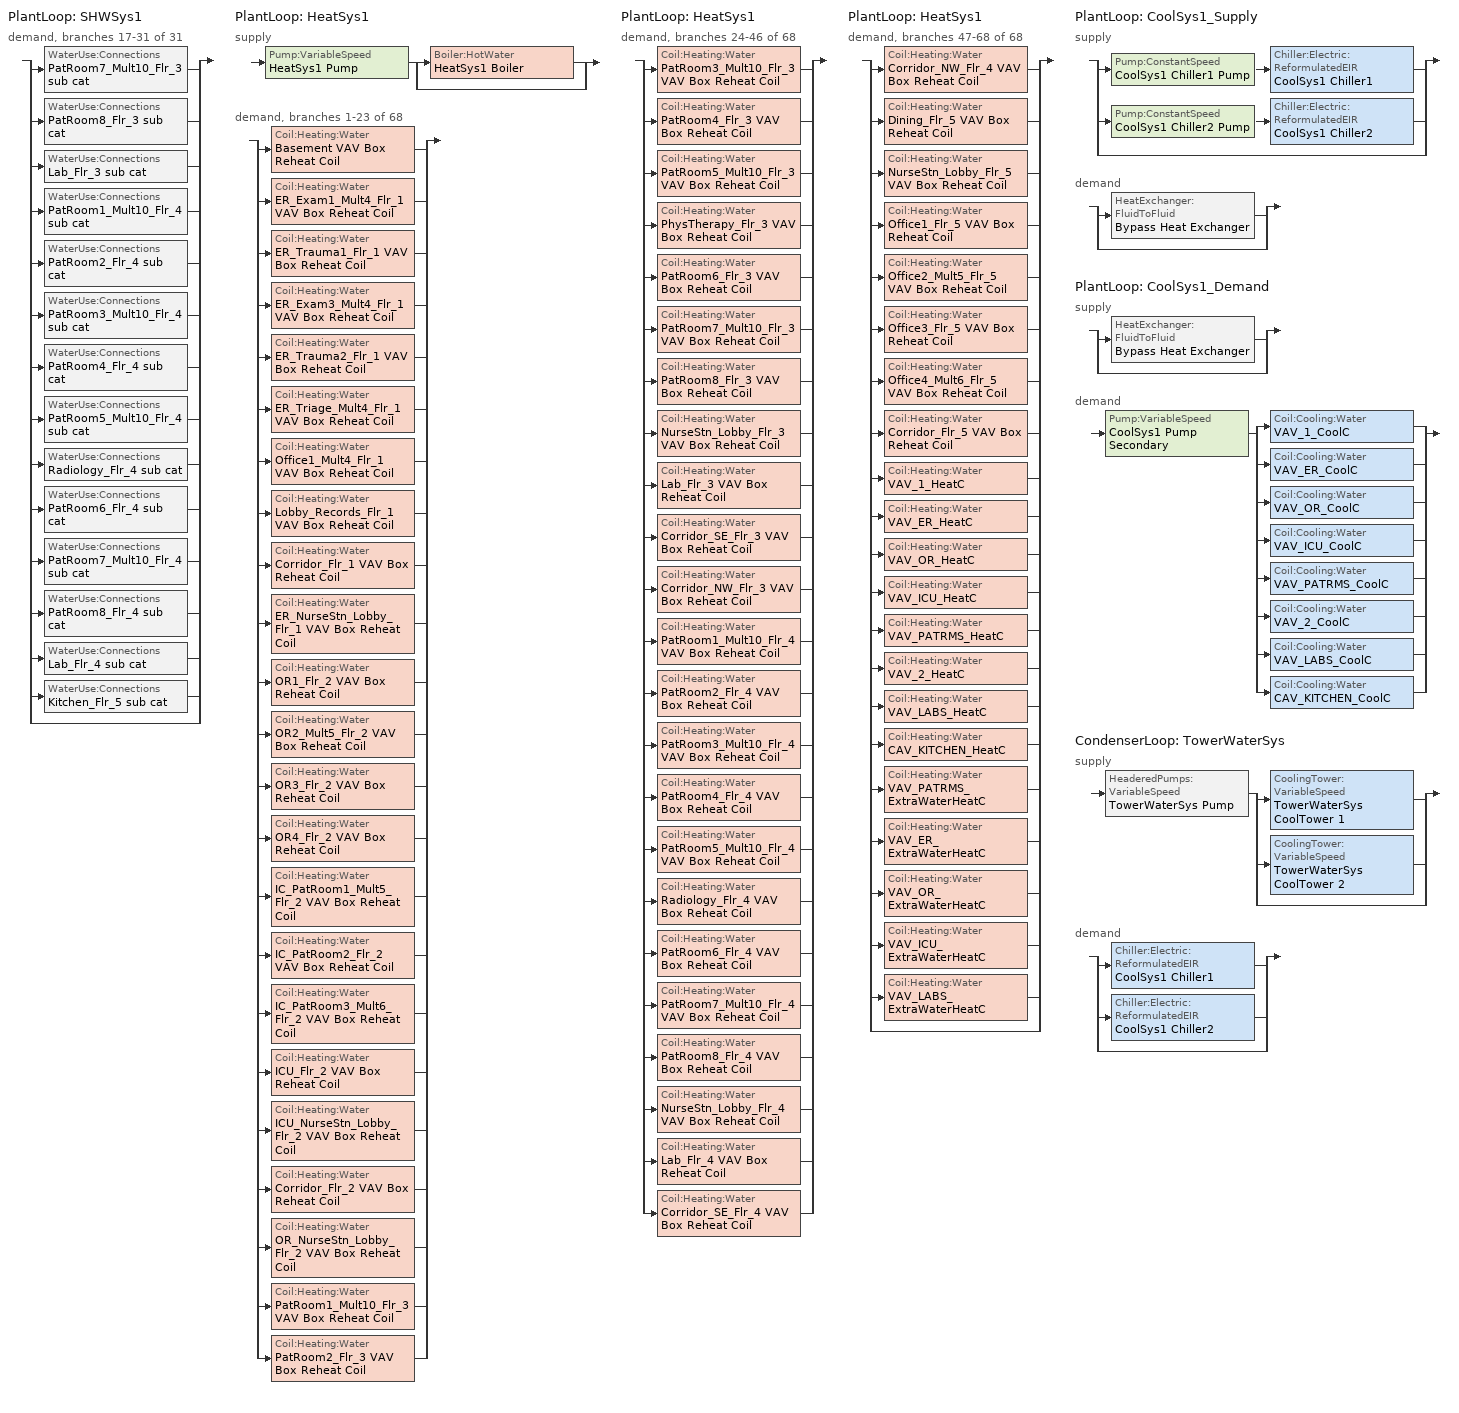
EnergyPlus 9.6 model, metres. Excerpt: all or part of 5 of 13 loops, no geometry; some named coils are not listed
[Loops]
PlantLoop 'SHWSys1'
 demand, branches 17-31 of 31: split
  | WaterUse:Connections 'PatRoom7_Mult10_Flr_3 sub cat'
  | WaterUse:Connections 'PatRoom8_Flr_3 sub cat'
  | WaterUse:Connections 'Lab_Flr_3 sub cat'
  | WaterUse:Connections 'PatRoom1_Mult10_Flr_4 sub cat'
  | WaterUse:Connections 'PatRoom2_Flr_4 sub cat'
  | WaterUse:Connections 'PatRoom3_Mult10_Flr_4 sub cat'
  | WaterUse:Connections 'PatRoom4_Flr_4 sub cat'
  | WaterUse:Connections 'PatRoom5_Mult10_Flr_4 sub cat'
  | WaterUse:Connections 'Radiology_Flr_4 sub cat'
  | WaterUse:Connections 'PatRoom6_Flr_4 sub cat'
  | WaterUse:Connections 'PatRoom7_Mult10_Flr_4 sub cat'
  | WaterUse:Connections 'PatRoom8_Flr_4 sub cat'
  | WaterUse:Connections 'Lab_Flr_4 sub cat'
  | WaterUse:Connections 'Kitchen_Flr_5 sub cat'
  | bypass
PlantLoop 'HeatSys1'
 supply: Pump:VariableSpeed 'HeatSys1 Pump' > split
  | Boiler:HotWater 'HeatSys1 Boiler'
  | bypass
 demand, branches 1-23 of 68: split
  | Coil:Heating:Water 'Basement VAV Box Reheat Coil'
  | Coil:Heating:Water 'ER_Exam1_Mult4_Flr_1 VAV Box Reheat Coil'
  | Coil:Heating:Water 'ER_Trauma1_Flr_1 VAV Box Reheat Coil'
  | Coil:Heating:Water 'ER_Exam3_Mult4_Flr_1 VAV Box Reheat Coil'
  | Coil:Heating:Water 'ER_Trauma2_Flr_1 VAV Box Reheat Coil'
  | Coil:Heating:Water 'ER_Triage_Mult4_Flr_1 VAV Box Reheat Coil'
  | Coil:Heating:Water 'Office1_Mult4_Flr_1 VAV Box Reheat Coil'
  | Coil:Heating:Water 'Lobby_Records_Flr_1 VAV Box Reheat Coil'
  | Coil:Heating:Water 'Corridor_Flr_1 VAV Box Reheat Coil'
  | Coil:Heating:Water 'ER_NurseStn_Lobby_Flr_1 VAV Box Reheat Coil'
  | Coil:Heating:Water 'OR1_Flr_2 VAV Box Reheat Coil'
  | Coil:Heating:Water 'OR2_Mult5_Flr_2 VAV Box Reheat Coil'
  | Coil:Heating:Water 'OR3_Flr_2 VAV Box Reheat Coil'
  | Coil:Heating:Water 'OR4_Flr_2 VAV Box Reheat Coil'
  | Coil:Heating:Water 'IC_PatRoom1_Mult5_Flr_2 VAV Box Reheat Coil'
  | Coil:Heating:Water 'IC_PatRoom2_Flr_2 VAV Box Reheat Coil'
  | Coil:Heating:Water 'IC_PatRoom3_Mult6_Flr_2 VAV Box Reheat Coil'
  | Coil:Heating:Water 'ICU_Flr_2 VAV Box Reheat Coil'
  | Coil:Heating:Water 'ICU_NurseStn_Lobby_Flr_2 VAV Box Reheat Coil'
  | Coil:Heating:Water 'Corridor_Flr_2 VAV Box Reheat Coil'
  | Coil:Heating:Water 'OR_NurseStn_Lobby_Flr_2 VAV Box Reheat Coil'
  | Coil:Heating:Water 'PatRoom1_Mult10_Flr_3 VAV Box Reheat Coil'
  | Coil:Heating:Water 'PatRoom2_Flr_3 VAV Box Reheat Coil'
PlantLoop 'HeatSys1'
 demand, branches 24-46 of 68: split
  | Coil:Heating:Water 'PatRoom3_Mult10_Flr_3 VAV Box Reheat Coil'
  | Coil:Heating:Water 'PatRoom4_Flr_3 VAV Box Reheat Coil'
  | Coil:Heating:Water 'PatRoom5_Mult10_Flr_3 VAV Box Reheat Coil'
  | Coil:Heating:Water 'PhysTherapy_Flr_3 VAV Box Reheat Coil'
  | Coil:Heating:Water 'PatRoom6_Flr_3 VAV Box Reheat Coil'
  | Coil:Heating:Water 'PatRoom7_Mult10_Flr_3 VAV Box Reheat Coil'
  | Coil:Heating:Water 'PatRoom8_Flr_3 VAV Box Reheat Coil'
  | Coil:Heating:Water 'NurseStn_Lobby_Flr_3 VAV Box Reheat Coil'
  | Coil:Heating:Water 'Lab_Flr_3 VAV Box Reheat Coil'
  | Coil:Heating:Water 'Corridor_SE_Flr_3 VAV Box Reheat Coil'
  | Coil:Heating:Water 'Corridor_NW_Flr_3 VAV Box Reheat Coil'
  | Coil:Heating:Water 'PatRoom1_Mult10_Flr_4 VAV Box Reheat Coil'
  | Coil:Heating:Water 'PatRoom2_Flr_4 VAV Box Reheat Coil'
  | Coil:Heating:Water 'PatRoom3_Mult10_Flr_4 VAV Box Reheat Coil'
  | Coil:Heating:Water 'PatRoom4_Flr_4 VAV Box Reheat Coil'
  | Coil:Heating:Water 'PatRoom5_Mult10_Flr_4 VAV Box Reheat Coil'
  | Coil:Heating:Water 'Radiology_Flr_4 VAV Box Reheat Coil'
  | Coil:Heating:Water 'PatRoom6_Flr_4 VAV Box Reheat Coil'
  | Coil:Heating:Water 'PatRoom7_Mult10_Flr_4 VAV Box Reheat Coil'
  | Coil:Heating:Water 'PatRoom8_Flr_4 VAV Box Reheat Coil'
  | Coil:Heating:Water 'NurseStn_Lobby_Flr_4 VAV Box Reheat Coil'
  | Coil:Heating:Water 'Lab_Flr_4 VAV Box Reheat Coil'
  | Coil:Heating:Water 'Corridor_SE_Flr_4 VAV Box Reheat Coil'
PlantLoop 'HeatSys1'
 demand, branches 47-68 of 68: split
  | Coil:Heating:Water 'Corridor_NW_Flr_4 VAV Box Reheat Coil'
  | Coil:Heating:Water 'Dining_Flr_5 VAV Box Reheat Coil'
  | Coil:Heating:Water 'NurseStn_Lobby_Flr_5 VAV Box Reheat Coil'
  | Coil:Heating:Water 'Office1_Flr_5 VAV Box Reheat Coil'
  | Coil:Heating:Water 'Office2_Mult5_Flr_5 VAV Box Reheat Coil'
  | Coil:Heating:Water 'Office3_Flr_5 VAV Box Reheat Coil'
  | Coil:Heating:Water 'Office4_Mult6_Flr_5 VAV Box Reheat Coil'
  | Coil:Heating:Water 'Corridor_Flr_5 VAV Box Reheat Coil'
  | Coil:Heating:Water 'VAV_1_HeatC'
  | Coil:Heating:Water 'VAV_ER_HeatC'
  | Coil:Heating:Water 'VAV_OR_HeatC'
  | Coil:Heating:Water 'VAV_ICU_HeatC'
  | Coil:Heating:Water 'VAV_PATRMS_HeatC'
  | Coil:Heating:Water 'VAV_2_HeatC'
  | Coil:Heating:Water 'VAV_LABS_HeatC'
  | Coil:Heating:Water 'CAV_KITCHEN_HeatC'
  | Coil:Heating:Water 'VAV_PATRMS_ExtraWaterHeatC'
  | Coil:Heating:Water 'VAV_ER_ExtraWaterHeatC'
  | Coil:Heating:Water 'VAV_OR_ExtraWaterHeatC'
  | Coil:Heating:Water 'VAV_ICU_ExtraWaterHeatC'
  | Coil:Heating:Water 'VAV_LABS_ExtraWaterHeatC'
  | bypass
PlantLoop 'CoolSys1_Supply'
 supply: split
  | Pump:ConstantSpeed 'CoolSys1 Chiller1 Pump' > Chiller:Electric:ReformulatedEIR 'CoolSys1 Chiller1'
  | Pump:ConstantSpeed 'CoolSys1 Chiller2 Pump' > Chiller:Electric:ReformulatedEIR 'CoolSys1 Chiller2'
  | bypass
 demand: split
  | HeatExchanger:FluidToFluid 'Bypass Heat Exchanger'
  | bypass
PlantLoop 'CoolSys1_Demand'
 supply: split
  | HeatExchanger:FluidToFluid 'Bypass Heat Exchanger'
  | bypass
 demand: Pump:VariableSpeed 'CoolSys1 Pump Secondary' > split
  | Coil:Cooling:Water 'VAV_1_CoolC'
  | Coil:Cooling:Water 'VAV_ER_CoolC'
  | Coil:Cooling:Water 'VAV_OR_CoolC'
  | Coil:Cooling:Water 'VAV_ICU_CoolC'
  | Coil:Cooling:Water 'VAV_PATRMS_CoolC'
  | Coil:Cooling:Water 'VAV_2_CoolC'
  | Coil:Cooling:Water 'VAV_LABS_CoolC'
  | Coil:Cooling:Water 'CAV_KITCHEN_CoolC'
CondenserLoop 'TowerWaterSys'
 supply: HeaderedPumps:VariableSpeed 'TowerWaterSys Pump' > split
  | CoolingTower:VariableSpeed 'TowerWaterSys CoolTower 1'
  | CoolingTower:VariableSpeed 'TowerWaterSys CoolTower 2'
  | bypass
 demand: split
  | Chiller:Electric:ReformulatedEIR 'CoolSys1 Chiller1'
  | Chiller:Electric:ReformulatedEIR 'CoolSys1 Chiller2'
  | bypass
[Sizing:Plant]
Name | Loop Type | Design Loop Exit Temperature {C} | Loop Design Temperature Difference {deltaC} | Sizing Option | Zone Timesteps in Averaging Window | Coincident Sizing Factor Mode
HeatSys1 | Heating | 82 | 11
CoolSys1_Supply; CoolSys1_Demand | Cooling | 7.22 | 8.33
TowerWaterSys | Condenser | 29.4444 | 5.55556 | Coincident | 6 | GlobalCoolingSizingFactor
[PlantLoop] Minimum Loop Flow Rate {m3/s}=0
Name | Fluid Type | Plant Equipment Operation Scheme | Maximum Loop Temperature {C} | Minimum Loop Temperature {C} | Maximum Loop Flow Rate {m3/s} | Plant Loop Volume {m3} | Load Distribution Scheme
HeatSys1 | WATER | HeatSys1 Loop Operation Scheme List | 100 | 10 | AUTOSIZE | AUTOSIZE | Optimal
CoolSys1_Supply | WATER | CoolSys1 Loop Operation Scheme List | 98 | 1 | AUTOSIZE | autocalculate | UniformLoad
CoolSys1_Demand | Water | CoolSys1 Sec Loop Operation | 98 | 1 | autosize | autocalculate | UniformLoad
[CondenserLoop]
TowerWaterSys: Fluid Type=Water; Condenser Equipment Operation Scheme=TowerWaterSys Loop Operation Scheme List; Maximum Loop Temperature {C}=80; Minimum Loop Temperature {C}=5; Maximum Loop Flow Rate {m3/s}=AUTOSIZE; Minimum Loop Flow Rate {m3/s}=0; Condenser Loop Volume {m3}=AUTOSIZE; Load Distribution Scheme=SequentialLoad
[PlantEquipmentOperationSchemes] Control Scheme 1 Schedule=PlantOnSched
Name | Control Scheme 1
HeatSys1 Loop Operation Scheme List | HeatSys1 Operation Scheme
CoolSys1 Loop Operation Scheme List | CoolSys1 Operation Scheme
CoolSys1 Sec Loop Operation | CoolSys1 Sec Operation Scheme
[CondenserEquipmentOperationSchemes]
TowerWaterSys Loop Operation Scheme List: Control Scheme 1=TowerWaterSys Operation Scheme; Control Scheme 1 Schedule=PlantOnSched
[PlantEquipmentOperation:CoolingLoad] Load Range 1 Lower Limit {W}=0; Load Range 1 Upper Limit {W}=703237.3
Name | Range 1 Equipment List | Load Range 2 Lower Limit {W} | Load Range 2 Upper Limit {W} | Range 2 Equipment List
CoolSys1 Operation Scheme | CoolSys1 Equipment List 1 | 703237.3 | 100000000000000 | CoolSys1 Equipment List 2
CoolSys1 Sec Operation Scheme | CoolSys1 HeatExchanger
TowerWaterSys Operation Scheme | TowerWaterSys Equipment List 1 | 703237.3 | 100000000000000 | TowerWaterSys Equipment List 2
[PlantEquipmentOperation:HeatingLoad]
HeatSys1 Operation Scheme: Load Range 1 Lower Limit {W}=0; Load Range 1 Upper Limit {W}=1000000000000000; Range 1 Equipment List=HeatSys1 Equipment List
[PlantEquipmentList]
HeatSys1 Equipment List: HeatSys1 Boiler
CoolSys1 Equipment List 1: CoolSys1 Chiller1
CoolSys1 Equipment List 2: CoolSys1 Chiller1, CoolSys1 Chiller2
CoolSys1 HeatExchanger: Bypass Heat Exchanger
[CondenserEquipmentList]
TowerWaterSys Equipment List 1: TowerWaterSys CoolTower 1
TowerWaterSys Equipment List 2: TowerWaterSys CoolTower 1, TowerWaterSys CoolTower 2
[SetpointManager:Scheduled] Control Variable=Temperature
Name | Schedule | Setpoint Node or NodeList
CoolSys1 Loop Plant Demand Inlet Setpoint Manager | CW-Loop-Temp-Schedule | CoolSys1 Demand Inlet Node
HeatSys1 Loop Setpoint Manager | HW-Loop-Temp-Schedule | HeatSys1 Supply Outlet Node
CoolSys1 Loop Setpoint Manager | CW-Loop-Temp-Schedule | CoolSys1 Supply Outlet Node
TowerWaterSystem Loop Setpoint Manager | Tower-Loop-Temp-Schedule | TowerWaterSys Supply Outlet Node
HeatSys1 Boiler Setpoint Manager | HW-Loop-Temp-Schedule | HeatSys1 Supply Equipment Outlet Node
[Boiler:HotWater]
HeatSys1 Boiler: Fuel Type=NATURALGAS; Nominal Capacity {W}=1.10814e+06; Nominal Thermal Efficiency=0.8125; Efficiency Curve Temperature Evaluation Variable=LeavingBoiler; Normalized Boiler Efficiency Curve=HeatSys1 Boiler Efficiency Curve; Design Water Flow Rate {m3/s}=AUTOSIZE; Minimum Part Load Ratio=0; Maximum Part Load Ratio=1.2; Optimum Part Load Ratio=1; Water Outlet Upper Temperature Limit {C}=95; Boiler Flow Mode=LeavingSetpointModulated
[Chiller:Electric:ReformulatedEIR] Reference Capacity {W}=703237.3; Reference COP {W/W}=5.33; Reference Leaving Chilled Water Temperature {C}=6.67; Reference Leaving Condenser Water Temperature {C}=34.4444; Reference Chilled Water Flow Rate {m3/s}=0.0204788; Reference Condenser Water Flow Rate {m3/s}=AutoSize; Cooling Capacity Function of Temperature Curve=WC_PD_GT150_2010_PA_CAPFT; Electric Input to Cooling Output Ratio Function of Temperature Curve=WC_PD_GT150_2010_PA_EIRFT; Electric Input to Cooling Output Ratio Function of Part Load Ratio Curve Type=LeavingCondenserWaterTemperature; Electric Input to Cooling Output Ratio Function of Part Load Ratio Curve=WC_PD_150to300_2010_PA_EIRFPLR; Minimum Part Load Ratio=0.1; Maximum Part Load Ratio=1; Optimum Part Load Ratio=1; Minimum Unloading Ratio=0.1; Leaving Chilled Water Lower Temperature Limit {C}=5; Chiller Flow Mode Type=ConstantFlow; Design Heat Recovery Water Flow Rate {m3/s}=0
CoolSys1 Chiller1; CoolSys1 Chiller2
[CoolingTower:VariableSpeed] Model Type=CoolToolsCrossFlow; Design Inlet Air Wet-Bulb Temperature {C}=20; Design Approach Temperature {deltaC}=5.55556; Design Range Temperature {deltaC}=5.55556; Design Water Flow Rate {m3/s}=0.027954; Design Air Flow Rate {m3/s}=autosize; Design Fan Power {W}=10008; Fan Power Ratio Function of Air Flow Rate Ratio Curve=Tower_Fan_Curve; Minimum Air Flow Rate Ratio=0.2; Fraction of Tower Capacity in Free Convection Regime=0.125; Number of Cells=2; Cell Control=MaximalCell; Sizing Factor=1
TowerWaterSys CoolTower 1; TowerWaterSys CoolTower 2
[Pump:ConstantSpeed] Design Flow Rate {m3/s}=AUTOSIZE; Design Pump Head {Pa}=44761.3; Design Power Consumption {W}=AUTOSIZE; Motor Efficiency=0.9; Fraction of Motor Inefficiencies to Fluid Stream=0; Pump Control Type=Intermittent
CoolSys1 Chiller1 Pump; CoolSys1 Chiller2 Pump
[Pump:VariableSpeed] Motor Efficiency=0.9; Fraction of Motor Inefficiencies to Fluid Stream=0; Coefficient 1 of the Part Load Performance Curve=0; Coefficient 2 of the Part Load Performance Curve=0.0205; Coefficient 3 of the Part Load Performance Curve=0.4101; Coefficient 4 of the Part Load Performance Curve=0.5753; Design Minimum Flow Rate {m3/s}=0; Pump Control Type=Intermittent
Name | Design Maximum Flow Rate {m3/s} | Design Pump Head {Pa} | Design Power Consumption {W}
HeatSys1 Pump | AUTOSIZE | 179352 | AUTOSIZE
CoolSys1 Pump Secondary | autosize | 134284 | autosize
[HeaderedPumps:VariableSpeed]
TowerWaterSys Pump: Total Design Flow Rate {m3/s}=AUTOSIZE; Number of Pumps in Bank=2; Flow Sequencing Control Scheme=SEQUENTIAL; Design Pump Head {Pa}=148557; Design Power Consumption {W}=autosize; Motor Efficiency=0.9; Fraction of Motor Inefficiencies to Fluid Stream=0; Coefficient 1 of the Part Load Performance Curve=0; Coefficient 2 of the Part Load Performance Curve=0.0216; Coefficient 3 of the Part Load Performance Curve=-0.0325; Coefficient 4 of the Part Load Performance Curve=1.0095; Minimum Flow Rate Fraction=0; Pump Control Type=Intermittent
[Coil:Heating:Water] Availability Schedule=ALWAYS_ON; U-Factor Times Area Value {W/K}=AUTOSIZE; Maximum Water Flow Rate {m3/s}=AUTOSIZE; Performance Input Method=UFactorTimesAreaAndDesignWaterFlowRate; Rated Capacity {W}=AUTOSIZE; Rated Inlet Water Temperature {C}=82; Rated Inlet Air Temperature {C}=12.8; Rated Outlet Water Temperature {C}=71; Rated Outlet Air Temperature {C}=40
Basement VAV Box Reheat Coil; ER_Exam1_Mult4_Flr_1 VAV Box Reheat Coil; ER_Trauma1_Flr_1 VAV Box Reheat Coil; ER_Exam3_Mult4_Flr_1 VAV Box Reheat Coil; ER_Trauma2_Flr_1 VAV Box Reheat Coil; ER_Triage_Mult4_Flr_1 VAV Box Reheat Coil; Office1_Mult4_Flr_1 VAV Box Reheat Coil; Lobby_Records_Flr_1 VAV Box Reheat Coil; Corridor_Flr_1 VAV Box Reheat Coil; ER_NurseStn_Lobby_Flr_1 VAV Box Reheat Coil; OR1_Flr_2 VAV Box Reheat Coil; OR2_Mult5_Flr_2 VAV Box Reheat Coil; OR3_Flr_2 VAV Box Reheat Coil; OR4_Flr_2 VAV Box Reheat Coil; IC_PatRoom1_Mult5_Flr_2 VAV Box Reheat Coil; IC_PatRoom2_Flr_2 VAV Box Reheat Coil; IC_PatRoom3_Mult6_Flr_2 VAV Box Reheat Coil; ICU_Flr_2 VAV Box Reheat Coil; ICU_NurseStn_Lobby_Flr_2 VAV Box Reheat Coil; Corridor_Flr_2 VAV Box Reheat Coil; OR_NurseStn_Lobby_Flr_2 VAV Box Reheat Coil; PatRoom1_Mult10_Flr_3 VAV Box Reheat Coil; PatRoom2_Flr_3 VAV Box Reheat Coil; PatRoom3_Mult10_Flr_3 VAV Box Reheat Coil; PatRoom4_Flr_3 VAV Box Reheat Coil; PatRoom5_Mult10_Flr_3 VAV Box Reheat Coil; PhysTherapy_Flr_3 VAV Box Reheat Coil; PatRoom6_Flr_3 VAV Box Reheat Coil; PatRoom7_Mult10_Flr_3 VAV Box Reheat Coil; PatRoom8_Flr_3 VAV Box Reheat Coil; NurseStn_Lobby_Flr_3 VAV Box Reheat Coil; Lab_Flr_3 VAV Box Reheat Coil; Corridor_SE_Flr_3 VAV Box Reheat Coil; Corridor_NW_Flr_3 VAV Box Reheat Coil; PatRoom1_Mult10_Flr_4 VAV Box Reheat Coil; PatRoom2_Flr_4 VAV Box Reheat Coil; PatRoom3_Mult10_Flr_4 VAV Box Reheat Coil; PatRoom4_Flr_4 VAV Box Reheat Coil; PatRoom5_Mult10_Flr_4 VAV Box Reheat Coil; Radiology_Flr_4 VAV Box Reheat Coil; PatRoom6_Flr_4 VAV Box Reheat Coil; PatRoom7_Mult10_Flr_4 VAV Box Reheat Coil; PatRoom8_Flr_4 VAV Box Reheat Coil; NurseStn_Lobby_Flr_4 VAV Box Reheat Coil; Lab_Flr_4 VAV Box Reheat Coil; Corridor_SE_Flr_4 VAV Box Reheat Coil; Corridor_NW_Flr_4 VAV Box Reheat Coil; Dining_Flr_5 VAV Box Reheat Coil; NurseStn_Lobby_Flr_5 VAV Box Reheat Coil; Office1_Flr_5 VAV Box Reheat Coil; Office2_Mult5_Flr_5 VAV Box Reheat Coil; Office3_Flr_5 VAV Box Reheat Coil; Office4_Mult6_Flr_5 VAV Box Reheat Coil; Corridor_Flr_5 VAV Box Reheat Coil
[HeatExchanger:FluidToFluid]
Bypass Heat Exchanger: Availability Schedule=ALWAYS_ON; Loop Demand Side Design Flow Rate {m3/s}=autosize; Loop Supply Side Design Flow Rate {m3/s}=autosize; Heat Exchange Model Type=Ideal; Heat Exchanger U-Factor Times Area Value {W/K}=autosize; Control Type=UncontrolledOn; Minimum Temperature Difference to Activate Heat Exchanger {deltaC}=0.01; Heat Transfer Metering End Use Type=LoopToLoop; Component Override Cooling Control Temperature Mode=Loop; Sizing Factor=1
[WaterUse:Equipment]
Name | Peak Flow Rate {m3/s} | Flow Rate Fraction Schedule | Target Temperature Schedule | Hot Water Supply Temperature Schedule | Zone | Sensible Fraction Schedule | Latent Fraction Schedule
PatRoom7_Mult10_Flr_3 sub cat | 1.05556e-06 | BLDG_SWH_EXTD_SCH | PatRoom7_Mult10_Flr_3 sub cat Temp Sched | PatRoom7_Mult10_Flr_3 sub catHot Supply Temp Sched | PatRoom7_Mult10_Flr_3 | PatRoom7_Mult10_Flr_3 sub cat Sensible fract sched | PatRoom7_Mult10_Flr_3 sub cat Latent fract sched
PatRoom8_Flr_3 sub cat | 1.05556e-06 | BLDG_SWH_EXTD_SCH | PatRoom8_Flr_3 sub cat Temp Sched | PatRoom8_Flr_3 sub catHot Supply Temp Sched | PatRoom8_Flr_3 | PatRoom8_Flr_3 sub cat Sensible fract sched | PatRoom8_Flr_3 sub cat Latent fract sched
Lab_Flr_3 sub cat | 2.11111e-06 | BLDG_SWH_SCH | Lab_Flr_3 sub cat Temp Sched | Lab_Flr_3 sub catHot Supply Temp Sched | Lab_Flr_3 | Lab_Flr_3 sub cat Sensible fract sched | Lab_Flr_3 sub cat Latent fract sched
PatRoom1_Mult10_Flr_4 sub cat | 1.05556e-06 | BLDG_SWH_EXTD_SCH | PatRoom1_Mult10_Flr_4 sub cat Temp Sched | PatRoom1_Mult10_Flr_4 sub catHot Supply Temp Sched | PatRoom1_Mult10_Flr_4 | PatRoom1_Mult10_Flr_4 sub cat Sensible fract sched | PatRoom1_Mult10_Flr_4 sub cat Latent fract sched
PatRoom2_Flr_4 sub cat | 1.05556e-06 | BLDG_SWH_EXTD_SCH | PatRoom2_Flr_4 sub cat Temp Sched | PatRoom2_Flr_4 sub catHot Supply Temp Sched | PatRoom2_Flr_4 | PatRoom2_Flr_4 sub cat Sensible fract sched | PatRoom2_Flr_4 sub cat Latent fract sched
PatRoom3_Mult10_Flr_4 sub cat | 1.05556e-06 | BLDG_SWH_EXTD_SCH | PatRoom3_Mult10_Flr_4 sub cat Temp Sched | PatRoom3_Mult10_Flr_4 sub catHot Supply Temp Sched | PatRoom3_Mult10_Flr_4 | PatRoom3_Mult10_Flr_4 sub cat Sensible fract sched | PatRoom3_Mult10_Flr_4 sub cat Latent fract sched
PatRoom4_Flr_4 sub cat | 1.05556e-06 | BLDG_SWH_EXTD_SCH | PatRoom4_Flr_4 sub cat Temp Sched | PatRoom4_Flr_4 sub catHot Supply Temp Sched | PatRoom4_Flr_4 | PatRoom4_Flr_4 sub cat Sensible fract sched | PatRoom4_Flr_4 sub cat Latent fract sched
PatRoom5_Mult10_Flr_4 sub cat | 1.05556e-06 | BLDG_SWH_EXTD_SCH | PatRoom5_Mult10_Flr_4 sub cat Temp Sched | PatRoom5_Mult10_Flr_4 sub catHot Supply Temp Sched | PatRoom5_Mult10_Flr_4 | PatRoom5_Mult10_Flr_4 sub cat Sensible fract sched | PatRoom5_Mult10_Flr_4 sub cat Latent fract sched
Radiology_Flr_4 sub cat | 1.05556e-06 | BLDG_SWH_EXTD_SCH | Radiology_Flr_4 sub cat Temp Sched | Radiology_Flr_4 sub catHot Supply Temp Sched | Radiology_Flr_4 | Radiology_Flr_4 sub cat Sensible fract sched | Radiology_Flr_4 sub cat Latent fract sched
PatRoom6_Flr_4 sub cat | 1.05556e-06 | BLDG_SWH_EXTD_SCH | PatRoom6_Flr_4 sub cat Temp Sched | PatRoom6_Flr_4 sub catHot Supply Temp Sched | PatRoom6_Flr_4 | PatRoom6_Flr_4 sub cat Sensible fract sched | PatRoom6_Flr_4 sub cat Latent fract sched
PatRoom7_Mult10_Flr_4 sub cat | 1.05556e-06 | BLDG_SWH_EXTD_SCH | PatRoom7_Mult10_Flr_4 sub cat Temp Sched | PatRoom7_Mult10_Flr_4 sub catHot Supply Temp Sched | PatRoom7_Mult10_Flr_4 | PatRoom7_Mult10_Flr_4 sub cat Sensible fract sched | PatRoom7_Mult10_Flr_4 sub cat Latent fract sched
PatRoom8_Flr_4 sub cat | 1.05556e-06 | BLDG_SWH_EXTD_SCH | PatRoom8_Flr_4 sub cat Temp Sched | PatRoom8_Flr_4 sub catHot Supply Temp Sched | PatRoom8_Flr_4 | PatRoom8_Flr_4 sub cat Sensible fract sched | PatRoom8_Flr_4 sub cat Latent fract sched
Lab_Flr_4 sub cat | 2.11111e-06 | BLDG_SWH_SCH | Lab_Flr_4 sub cat Temp Sched | Lab_Flr_4 sub catHot Supply Temp Sched | Lab_Flr_4 | Lab_Flr_4 sub cat Sensible fract sched | Lab_Flr_4 sub cat Latent fract sched
Kitchen_Flr_5 sub cat | 6.05918e-05 | BLDG_SWH_EXTD_SCH | Kitchen_Flr_5 sub cat Temp Sched | Kitchen_Flr_5 sub catHot Supply Temp Sched | Kitchen_Flr_5 | Kitchen_Flr_5 sub cat Sensible fract sched | Kitchen_Flr_5 sub cat Latent fract sched
[WaterUse:Connections]
Name | Water Use Equipment 1
PatRoom7_Mult10_Flr_3 sub cat | PatRoom7_Mult10_Flr_3 sub cat
PatRoom8_Flr_3 sub cat | PatRoom8_Flr_3 sub cat
Lab_Flr_3 sub cat | Lab_Flr_3 sub cat
PatRoom1_Mult10_Flr_4 sub cat | PatRoom1_Mult10_Flr_4 sub cat
PatRoom2_Flr_4 sub cat | PatRoom2_Flr_4 sub cat
PatRoom3_Mult10_Flr_4 sub cat | PatRoom3_Mult10_Flr_4 sub cat
PatRoom4_Flr_4 sub cat | PatRoom4_Flr_4 sub cat
PatRoom5_Mult10_Flr_4 sub cat | PatRoom5_Mult10_Flr_4 sub cat
Radiology_Flr_4 sub cat | Radiology_Flr_4 sub cat
PatRoom6_Flr_4 sub cat | PatRoom6_Flr_4 sub cat
PatRoom7_Mult10_Flr_4 sub cat | PatRoom7_Mult10_Flr_4 sub cat
PatRoom8_Flr_4 sub cat | PatRoom8_Flr_4 sub cat
Lab_Flr_4 sub cat | Lab_Flr_4 sub cat
Kitchen_Flr_5 sub cat | Kitchen_Flr_5 sub cat
[EnergyManagementSystem:Sensor]
Name | Output:Variable or Output:Meter Index Key | Output:Variable or Output:Meter
Tower_PumpMassFlow | TowerWaterSys Supply Inlet Node | System Node Mass Flow Rate
Chiller1_Status | CoolSys1 Chiller1 | Chiller Electricity Rate
Chiller2_Status | CoolSys1 Chiller2 | Chiller Electricity Rate
BoilerPLR | HeatSys1 Boiler | Boiler Part Load Ratio
ChillerPlantDemandLoad | CoolSys1_Supply | Plant Supply Side Cooling Demand Rate
[EnergyManagementSystem:Actuator]
Name | Actuated Component Unique | Actuated Component Type | Actuated Component Control Type
Chiller2PumpStatus | COOLSYS1 CHILLER2 PUMP | Plant Component Pump:ConstantSpeed | On/Off Supervisory
Chiller1PumpFlow | COOLSYS1 CHILLER1 PUMP | Pump | Pump Mass Flow Rate
Chiller2PumpFlow | COOLSYS1 CHILLER2 PUMP | Pump | Pump Mass Flow Rate
Chiller2Status | COOLSYS1 CHILLER2 | Plant Component Chiller:Electric:ReformulatedEIR | On/Off Supervisory
[EnergyManagementSystem:InternalVariable]
Chiller2PumpDesignFlow: Internal Data Index Key=COOLSYS1 CHILLER2 PUMP; Internal Data Type=Pump Maximum Mass Flow Rate
[Schedule:Compact]
ALWAYS_ON; PlantOnSched: Through: 12/31, For: AllDays, Until: 24:00, 1
BLDG_SWH_SCH: Through: 12/31, For: Weekdays SummerDesignDay, Until: 07:00, 0, Until: 08:00, 0.17, Until: 09:00, 0.58, Until: 10:00, 0.66, Until: 11:00, 0.78, Until: 12:00, 0.82, Until: 13:00, 0.71, Until: 14:00, 0.82, Until: 15:00, 0.78, Until: 16:00, 0.74, Until: 17:00, 0.63, Until: 18:00, 0.41, Until: 21:00, 0.18, Until: 22:00, 0.1, Until: 24:00, 0, For: Saturday WinterDesignDay, Until: 07:00, 0, Until: 08:00, 0.01, Until: 09:00, 0.2, Until: 10:00, 0.28, Until: 12:00, 0.3, Until: 14:00, 0.24, Until: 17:00, 0.23, Until: 19:00, 0.1, Until: 24:00, 0, For: Sunday Holidays AllOtherDays, Until: 08:00, 0, Until: 16:00, 0.01, Until: 24:00, 0
BLDG_SWH_EXTD_SCH: Through: 12/31, For: Weekdays SummerDesignDay, Until: 07:00, 0.3, Until: 08:00, 0.5, Until: 09:00, 0.58, Until: 10:00, 0.66, Until: 11:00, 0.78, Until: 12:00, 0.82, Until: 13:00, 0.71, Until: 14:00, 0.82, Until: 15:00, 0.78, Until: 16:00, 0.74, Until: 17:00, 0.63, Until: 18:00, 0.41, Until: 21:00, 0.35, Until: 24:00, 0.3, For: Saturday WinterDesignDay, Until: 08:00, 0.3, Until: 09:00, 0.4, Until: 10:00, 0.5, Until: 17:00, 0.6, Until: 18:00, 0.5, Until: 24:00, 0.3, For: Sunday Holidays AllOtherDays, Until: 08:00, 0.3, Until: 09:00, 0.4, Until: 10:00, 0.5, Until: 17:00, 0.6, Until: 18:00, 0.5, Until: 24:00, 0.3
CW-Loop-Temp-Schedule: Through: 12/31, For: AllDays, Until: 24:00, 6.7
HW-Loop-Temp-Schedule: Through: 12/31, For: AllDays, Until: 24:00, 82
PatRoom7_Mult10_Flr_3 sub cat Latent fract sched; PatRoom8_Flr_3 sub cat Latent fract sched; Lab_Flr_3 sub cat Latent fract sched; PatRoom1_Mult10_Flr_4 sub cat Latent fract sched; PatRoom2_Flr_4 sub cat Latent fract sched; PatRoom3_Mult10_Flr_4 sub cat Latent fract sched; PatRoom4_Flr_4 sub cat Latent fract sched; PatRoom5_Mult10_Flr_4 sub cat Latent fract sched; Radiology_Flr_4 sub cat Latent fract sched; PatRoom6_Flr_4 sub cat Latent fract sched; PatRoom7_Mult10_Flr_4 sub cat Latent fract sched; PatRoom8_Flr_4 sub cat Latent fract sched; Lab_Flr_4 sub cat Latent fract sched; Kitchen_Flr_5 sub cat Latent fract sched: Through: 12/31, For: AllDays, Until: 24:00, 0.05
PatRoom7_Mult10_Flr_3 sub cat Sensible fract sched; PatRoom8_Flr_3 sub cat Sensible fract sched; Lab_Flr_3 sub cat Sensible fract sched; PatRoom1_Mult10_Flr_4 sub cat Sensible fract sched; PatRoom2_Flr_4 sub cat Sensible fract sched; PatRoom3_Mult10_Flr_4 sub cat Sensible fract sched; PatRoom4_Flr_4 sub cat Sensible fract sched; PatRoom5_Mult10_Flr_4 sub cat Sensible fract sched; Radiology_Flr_4 sub cat Sensible fract sched; PatRoom6_Flr_4 sub cat Sensible fract sched; PatRoom7_Mult10_Flr_4 sub cat Sensible fract sched; PatRoom8_Flr_4 sub cat Sensible fract sched; Lab_Flr_4 sub cat Sensible fract sched; Kitchen_Flr_5 sub cat Sensible fract sched: Through: 12/31, For: AllDays, Until: 24:00, 0.2
PatRoom7_Mult10_Flr_3 sub cat Temp Sched; PatRoom8_Flr_3 sub cat Temp Sched; Lab_Flr_3 sub cat Temp Sched; PatRoom1_Mult10_Flr_4 sub cat Temp Sched; PatRoom2_Flr_4 sub cat Temp Sched; PatRoom3_Mult10_Flr_4 sub cat Temp Sched; PatRoom4_Flr_4 sub cat Temp Sched; PatRoom5_Mult10_Flr_4 sub cat Temp Sched; Radiology_Flr_4 sub cat Temp Sched; PatRoom6_Flr_4 sub cat Temp Sched; PatRoom7_Mult10_Flr_4 sub cat Temp Sched; PatRoom8_Flr_4 sub cat Temp Sched; Lab_Flr_4 sub cat Temp Sched; Kitchen_Flr_5 sub cat Temp Sched: Through: 12/31, For: AllDays, Until: 24:00, 60
PatRoom7_Mult10_Flr_3 sub catHot Supply Temp Sched; PatRoom8_Flr_3 sub catHot Supply Temp Sched; Lab_Flr_3 sub catHot Supply Temp Sched; PatRoom1_Mult10_Flr_4 sub catHot Supply Temp Sched; PatRoom2_Flr_4 sub catHot Supply Temp Sched; PatRoom3_Mult10_Flr_4 sub catHot Supply Temp Sched; PatRoom4_Flr_4 sub catHot Supply Temp Sched; PatRoom5_Mult10_Flr_4 sub catHot Supply Temp Sched; Radiology_Flr_4 sub catHot Supply Temp Sched; PatRoom6_Flr_4 sub catHot Supply Temp Sched; PatRoom7_Mult10_Flr_4 sub catHot Supply Temp Sched; PatRoom8_Flr_4 sub catHot Supply Temp Sched; Lab_Flr_4 sub catHot Supply Temp Sched; Kitchen_Flr_5 sub catHot Supply Temp Sched: Through: 12/31, For: AllDays, Until: 24:00, 55
Tower-Loop-Temp-Schedule: Through: 12/31, For: AllDays, Until: 24:00, 21.1
[Curve:Biquadratic] Minimum Value of x=5; Maximum Value of x=10; Minimum Value of y=17.78; Maximum Value of y=46.11
Name | Coefficient1 Constant | Coefficient2 x | Coefficient3 x**2 | Coefficient4 y | Coefficient5 y**2 | Coefficient6 x*y
WC_PD_GT150_2010_PA_CAPFT | 0.906115 | 0.0292277 | -0.0003647 | -0.0009709 | -9.05e-05 | 0.0002527
WC_PD_GT150_2010_PA_EIRFT | 0.377312 | -0.0229032 | 0.0016504 | 0.0118156 | 0.0004345 | -0.0010132
[Curve:Bicubic]
WC_PD_150TO300_2010_PA_EIRFPLR: Coefficient1 Constant=-0.136053; Coefficient2 x=0.0086427; Coefficient3 x**2=3.85558e-06; Coefficient4 y=1.02403; Coefficient5 y**2=0.0604744; Coefficient6 x*y=-0.00894786; Coefficient7 x**3=0; Coefficient8 y**3=0.057066; Coefficient9 x**2*y=0; Coefficient10 x*y**2=0; Minimum Value of x=31.13; Maximum Value of x=36.52; Minimum Value of y=0.19; Maximum Value of y=1.03
[Curve:Quadratic]
HeatSys1 Boiler Efficiency Curve: Coefficient1 Constant=1; Coefficient2 x=0; Coefficient3 x**2=0; Minimum Value of x=0; Maximum Value of x=1
[Curve:Cubic]
Tower_Fan_Curve: Coefficient1 Constant=0; Coefficient2 x=0; Coefficient3 x**2=0; Coefficient4 x**3=1; Minimum Value of x=0; Maximum Value of x=1
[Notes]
The DOE Prototype Building Models were developed by Pacific Northwest National Laboratory (PNNL), under contract with the U.S.
Department of Energy (DOE).  These building models were derived from DOE's Commercial Reference Building Models with modifications
based on input from the ASHRAE Standard 90.1 committee, the Advanced Energy Design Guide series, and building industry experts. The
prototypes models were developed to quantify energy saving impacts from newly published editions of ASHRAE Standard 90.1, 189.1, IECC,
and other energy codes and standards.  The basic building descriptions can be found in the Scorecards posted at www.energycodes.gov
website. The recommended citation of the prototype models is
DOE and PNNL. 2020. Commercial Prototype Building Models, Richland, WA, Pacific Northwest National Laboratory. Available at https://www.energycodes.gov/development/commercial/prototype_models.
Detailed descriptions of the prototype model development and addenda modeling strategies can be found in the following  reports:
DOE, 2020. Preliminary Energy Savings Analysis: ANSI/ASHRAE/IES Standard 90.1-2019. Report prepared by Zhang, J., M. Rosenberg, J.
Lerond, Y. Xie, Nambia, C., Y. Chen, R. Hart, M. Halverson, D. Maddox, and S. Goel, Richland, WA, Pacific Northwest National Laboratory.
Zhang, J., Y. Chen, Y. Xie, M. Rosenberg, R. Hart. Energy and Energy Cost Savings Analysis of the 2018 IECC for Commercial Buildings.
2018. PNNL-28125. Richland, WA: Pacific Northwest National Laboratory.
DOE. 2017. Energy Savings Analysis: ANSI/ASHRAE/IES Standard 90.1-2016. Prepared by Athalye, R.A, M.A. Halverson, M.I. Rosenberg, B. Liu,
J. Zhang, R. Hart, V.V. Mendon, S. Goel, Y. Chen, Y. Xie, and M. Zhao, Richland, WA, Pacific Northwest National Laboratory. https://www.energycodes.gov/sites/default/files/documents/02202018_Standard_90.1-2016_Determination_TSD.pdf.
Zhang, J., Y. Xie, R.A. Athalye, J. Zhuge, M. Rosenberg, R. Hart, and B. Liu. Energy and Energy Cost Savings Analysis of the 2015 IECC
for Commercial Buildings. 2015. PNNL-24269 Rev. 1. Richland, WA: Pacific Northwest National
Laboratory. https://www.energycodes.gov/sites/default/files/documents/2015_IECC_Commercial_Analysis.pdf.
Halverson M.A., M.I. Rosenberg, W. Wang, J. Zhang, V.V. Mendon, R.A. Athalye, Y. Xie, R. Hart, S. Goel, 2014. ANSI/ASHRAE/IES Standard
90.1-2013 Determination of Energy Savings: Quantitative Analysis, PNNL-23479. Richland, WA: Pacific Northwest National Laboratory. https://www.energycodes.gov/sites/default/files/documents/901-2013_finalCommercialDeterminationQuantitativeAnalysis_TSD_0.pdf.
Goel S., R.A. Athalye, W. Wang, J. Zhang, M.I. Rosenberg, Y. Xie, and R. Hart, et al. 2014. Enhancements to ASHRAE Standard 90.1
Prototype Building Models. PNNL-23269. Richland, WA: Pacific Northwest National Laboratory. https://www.pnnl.gov/main/publications/external/technical_reports/PNNL-23269.pdf.
Zhang J., R.A. Athalye, R. Hart, M.I. Rosenberg, Y. Xie, S. Goel, and V.V. Mendon, et al. 2013. Energy and Energy Cost Savings Analysis
of the IECC for Commercial Buildings. PNNL-22760. Richland, WA: Pacific Northwest National Laboratory. http://www.pnnl.gov/main/publications/external/technical_reports/PNNL-22760.pdf.
Thornton B.A., M.I. Rosenberg, E.E. Richman, W. Wang, Y. Xie, J. Zhang, H. Cho, VV Mendon, R.A. Athalye, and B. Liu. 2011. Achieving
the 30% Goal: Energy and Cost Savings Analysis of ASHRAE Standard 90.1-2010. PNNL-20405. Richland, WA: Pacific Northwest National
Laboratory.  https://www.energycodes.gov/sites/default/files/documents/BECP_Energy_Cost_Savings_STD2010_May2011_v00.pdf.
WeatherFile:  USA_CO_Denver-Aurora-Buckley.AFB.724695_TMY3.epw
GPARM parameters as input:
Case = ASHRAE901_Hospital_STD2016_Denver
basement_tempt = Zone5B_nonres_R7.5_Hospital_Denver_STD2016_out.idf
annual_run = no
avg_oa_tempt_ip = 49.91
maxdiff_oa_tempt_ip = 42.66
ext_wall_type = MassWall
res_ext_wall_ufactor = 0.45426104
nonres_ext_wall_ufactor = 0.51104367
roof_type = MetalDeckRoof
nonres_roof_ufactor = 0.181704416
roof_emissivity = 0.9
roof_solar_absorp = 0.7
res_window = Window_U_0.40_SHGC_0.38
nonres_window = Window_U_0.40_SHGC_0.38
res_east_window = Window_U_0.42_SHGC_0.40
nonres_east_window = Window_U_0.42_SHGC_0.40
sidelighting_control = yes_AY
exterior_lights_watts = 9863
condenser_pump_head = 148556.6249
chilledwater_pump_head = 44761.27683
chilledwater_pump_secondary_head = 134283.8305
LPD1_Office = 8.503489229
LPD3_Record = 10.55939612
LPD4_Corridor = 9.902797584
LPD5_NurseStn_Lobby1 = 9.536824629
LPD8_NursStn = 8.718767438
LPD9_NurseStn_Lobby2 = 9.945853225
LPD10_Patient_Room = 6.673624459
LPD11_Physical_Therapy = 9.04168475
LPD12_Lab = 15.6076701
LPD13_Radiology = 11.40974504
LPD14_Dining = 6.781263563
LPD15_Kitchen = 11.40974504
avg_oa_tempt = 9.95
maxdiff_oa_tempt = 23.7
oa_office1_flr1 = 0.00048257
oa_office_flr5 = 0.00048257
tsa_exam = 0.01422212
tsa_patient = 0.007111113
SAT_reset_switch = Yes
SAT_reset_T = 15.6
VAV_ICU_ERV = Yes
